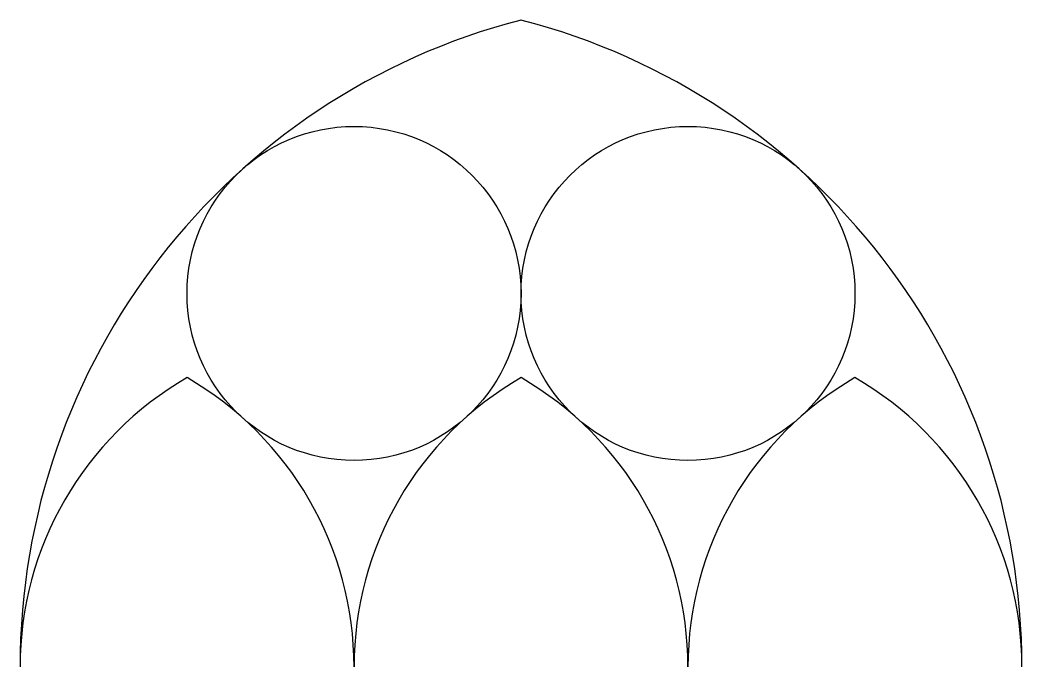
# Model space of a CAD drawing. Extents: x -75 to 75, y 0 to 97.
import ezdxf

# ---------------------------------------------------------------- set-up
doc = ezdxf.new("R2010")
doc.units = 0
doc.layers.add('MODELSKETCH_VISIBLE', color=7, linetype='CONTINUOUS')

msp = doc.modelspace()

# ---------------------------------------------------------------- linework, layer by layer
at = {"layer": 'MODELSKETCH_VISIBLE'}
for centre in [(-25, 55.9), (25, 55.9)]:
    msp.add_circle(centre, 25, dxfattribs=at)
for centre, radius, start, end in [((25, 0), 100, 104.4775, 180), ((-25, 0), 100, 0, 75.5225), ((-25, 0), 50, 120, 180), ((-75, 0), 50, 0, 60), ((25, 0), 50, 120, 180), ((-25, 0), 50, 0, 60), ((75, 0), 50, 120, 180), ((25, 0), 50, 0, 60)]:
    msp.add_arc(centre, radius, start, end, dxfattribs=at)

doc.saveas('drawing.dxf')
